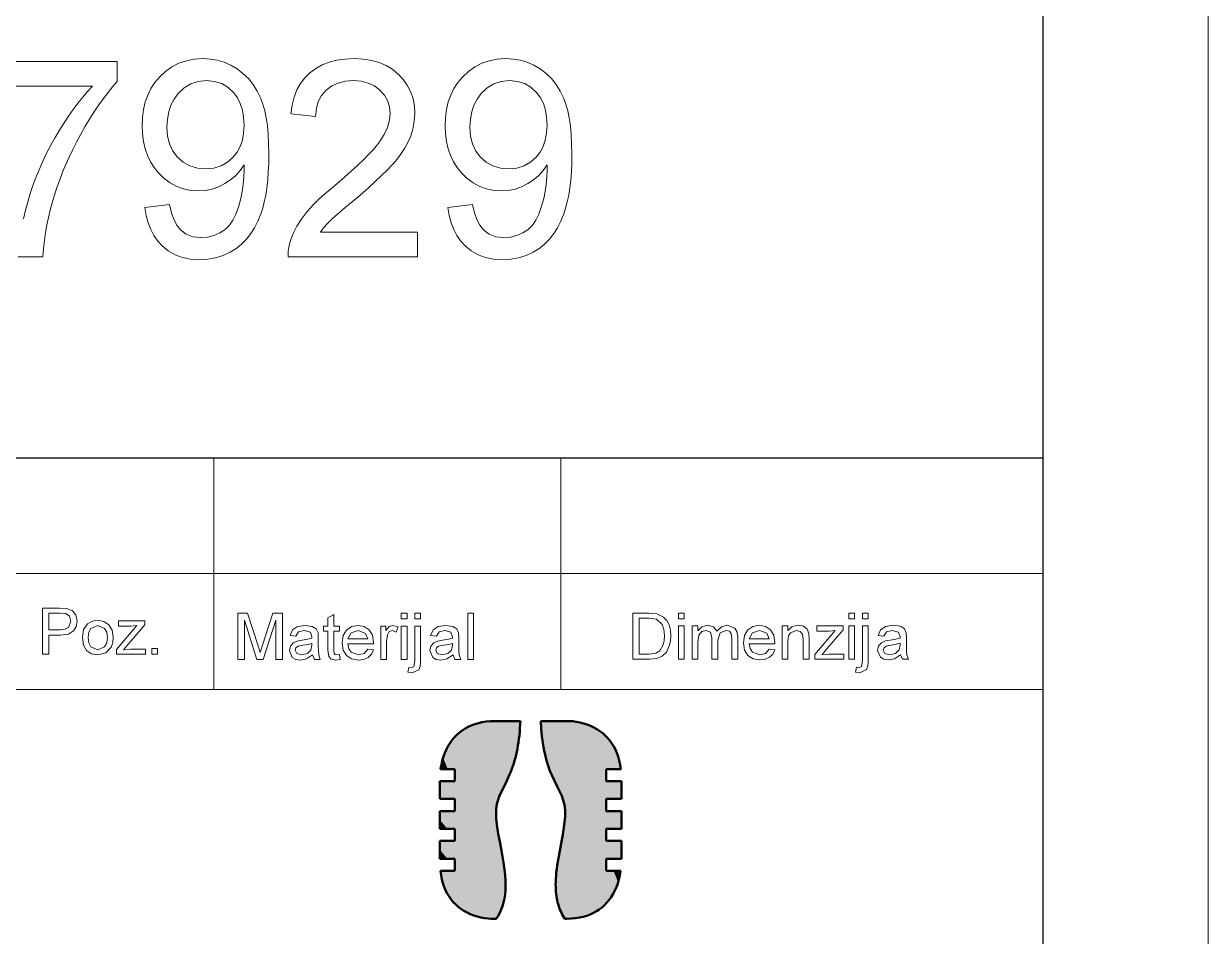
# Model space of a CAD drawing. Extents: x 0 to 297, y 0 to 420.
# Drawn here: x 261.16 to 297, y 25.53 to 53.14 of the extents above; entities that cross this region are included whole.
import ezdxf

# ---------------------------------------------------------------- set-up
doc = ezdxf.new("R2010")
doc.units = 0

msp = doc.modelspace()

# ---------------------------------------------------------------- linework, layer by layer
at = {"color": 7, "lineweight": 13}
for p, q in [((297, 0), (297, 420)), ((142.421, 36.5), (292, 36.5)), ((292, 33), (142.421, 33))]:
    msp.add_line(p, q, dxfattribs=at)
at = {"color": 7, "lineweight": 30}
for p, q in [((292, 5), (292, 415)), ((142.421, 40), (292, 40))]:
    msp.add_line(p, q, dxfattribs=at)
at = {"color": 7, "lineweight": 13, "ltscale": 0.175}
for p, q in [((266.911, 40), (266.911, 33)), ((277.411, 40), (277.411, 33))]:
    msp.add_line(p, q, dxfattribs=at)
at = {"color": 7, "lineweight": 13}
for points in [[(260.078, 51.998), (263.995, 51.998), (263.995, 51.391), (263.854, 51.232), (263.714, 51.06), (263.574, 50.877), (263.434, 50.681), (263.294, 50.473), (263.155, 50.253), (263.016, 50.02), (262.878, 49.776), (262.758, 49.553), (262.644, 49.328), (262.537, 49.102), (262.436, 48.874), (262.341, 48.645), (262.252, 48.415), (262.169, 48.183), (262.093, 47.95), (262.022, 47.715), (261.964, 47.499), (261.911, 47.278), (261.865, 47.05), (261.825, 46.816), (261.792, 46.577), (261.765, 46.332), (261.745, 46.081), (260.995, 46.081)], [(261.153, 47.233), (261.217, 47.499), (261.293, 47.777), (261.36, 47.997), (261.432, 48.215), (261.511, 48.431), (261.596, 48.646), (261.687, 48.859), (261.784, 49.07), (261.887, 49.279), (261.996, 49.487), (262.112, 49.693), (262.246, 49.919), (262.382, 50.136), (262.521, 50.344), (262.662, 50.543), (262.804, 50.733), (262.949, 50.913), (263.096, 51.085), (263.245, 51.248), (260.078, 51.248)]]:
    msp.add_lwpolyline(points, dxfattribs=at)
for points in [[(264.828, 47.581), (265.578, 47.665), (265.63, 47.42), (265.702, 47.211), (265.792, 47.038), (265.902, 46.902), (266.076, 46.77), (266.281, 46.691), (266.515, 46.665), (266.722, 46.681), (266.915, 46.729), (267.096, 46.809), (267.256, 46.915), (267.387, 47.043), (267.491, 47.193), (267.576, 47.373), (267.656, 47.592), (267.728, 47.85), (267.774, 48.06), (267.806, 48.275), (267.826, 48.495), (267.832, 48.721), (267.828, 48.866), (267.713, 48.7), (267.577, 48.55), (267.423, 48.417), (267.248, 48.299), (267.061, 48.204), (266.865, 48.136), (266.663, 48.095), (266.452, 48.081), (266.22, 48.096), (265.999, 48.141), (265.791, 48.217), (265.595, 48.322), (265.412, 48.457), (265.241, 48.623), (265.109, 48.785), (264.998, 48.961), (264.907, 49.15), (264.836, 49.354), (264.786, 49.572), (264.755, 49.804), (264.745, 50.05), (264.756, 50.304), (264.788, 50.544), (264.841, 50.769), (264.916, 50.979), (265.012, 51.175), (265.129, 51.357), (265.268, 51.523), (265.45, 51.694), (265.646, 51.833), (265.857, 51.942), (266.083, 52.019), (266.323, 52.066), (266.578, 52.081), (266.802, 52.069), (267.018, 52.031), (267.226, 51.969), (267.426, 51.881), (267.618, 51.768), (267.797, 51.632), (267.959, 51.475), (268.102, 51.297), (268.227, 51.097), (268.334, 50.876), (268.399, 50.7), (268.454, 50.503), (268.499, 50.285), (268.534, 50.045), (268.559, 49.785), (268.573, 49.503), (268.578, 49.2), (268.575, 48.922), (268.563, 48.658), (268.544, 48.409), (268.517, 48.174), (268.483, 47.954), (268.441, 47.749), (268.392, 47.558), (268.334, 47.381), (268.246, 47.165), (268.145, 46.966), (268.031, 46.786), (267.903, 46.623), (267.762, 46.478), (267.608, 46.351), (267.408, 46.224), (267.195, 46.125), (266.969, 46.055), (266.73, 46.012), (266.477, 45.998), (266.212, 46.015), (265.967, 46.064), (265.742, 46.148), (265.538, 46.264), (265.353, 46.413), (265.217, 46.561), (265.101, 46.728), (265.004, 46.913), (264.926, 47.117), (264.868, 47.34)], [(273.078, 46.831), (273.078, 46.081), (269.162, 46.081), (269.167, 46.261), (269.195, 46.435), (269.244, 46.606), (269.326, 46.812), (269.43, 47.016), (269.556, 47.216), (269.703, 47.413), (269.817, 47.547), (269.948, 47.686), (270.095, 47.83), (270.26, 47.98), (270.441, 48.136), (270.638, 48.297), (270.868, 48.496), (271.078, 48.684), (271.269, 48.859), (271.439, 49.023), (271.589, 49.176), (271.72, 49.316), (271.831, 49.445), (271.922, 49.562), (272.063, 49.784), (272.164, 50.001), (272.225, 50.216), (272.245, 50.426), (272.226, 50.627), (272.169, 50.81), (272.073, 50.978), (271.939, 51.129), (271.775, 51.254), (271.587, 51.343), (271.376, 51.397), (271.142, 51.415), (270.895, 51.397), (270.675, 51.343), (270.48, 51.253), (270.311, 51.128), (270.174, 50.97), (270.076, 50.785), (270.016, 50.572), (269.995, 50.331), (269.245, 50.415), (269.282, 50.675), (269.343, 50.914), (269.427, 51.132), (269.535, 51.328), (269.666, 51.502), (269.82, 51.655), (269.996, 51.785), (270.19, 51.892), (270.404, 51.975), (270.636, 52.034), (270.887, 52.069), (271.158, 52.081), (271.431, 52.068), (271.684, 52.028), (271.918, 51.962), (272.132, 51.87), (272.326, 51.75), (272.501, 51.605), (272.652, 51.44), (272.776, 51.262), (272.872, 51.071), (272.94, 50.868), (272.981, 50.652), (272.995, 50.424), (272.98, 50.186), (272.936, 49.952), (272.861, 49.72), (272.783, 49.545), (272.683, 49.365), (272.56, 49.181), (272.416, 48.991), (272.299, 48.856), (272.158, 48.706), (271.992, 48.541), (271.8, 48.361), (271.583, 48.165), (271.341, 47.955), (271.097, 47.752), (270.889, 47.577), (270.717, 47.43), (270.581, 47.311), (270.48, 47.22), (270.351, 47.091), (270.237, 46.961), (270.14, 46.831)], [(273.995, 47.581), (274.745, 47.665), (274.797, 47.42), (274.868, 47.211), (274.959, 47.038), (275.069, 46.902), (275.243, 46.77), (275.447, 46.691), (275.681, 46.665), (275.888, 46.681), (276.082, 46.729), (276.263, 46.809), (276.423, 46.915), (276.554, 47.043), (276.657, 47.193), (276.743, 47.373), (276.822, 47.592), (276.895, 47.85), (276.94, 48.06), (276.973, 48.275), (276.993, 48.495), (276.999, 48.721), (276.995, 48.866), (276.879, 48.7), (276.744, 48.55), (276.589, 48.417), (276.415, 48.299), (276.227, 48.204), (276.032, 48.136), (275.829, 48.095), (275.619, 48.081), (275.386, 48.096), (275.166, 48.141), (274.958, 48.217), (274.762, 48.322), (274.579, 48.457), (274.407, 48.623), (274.276, 48.785), (274.165, 48.961), (274.074, 49.15), (274.003, 49.354), (273.952, 49.572), (273.922, 49.804), (273.912, 50.05), (273.922, 50.304), (273.954, 50.544), (274.008, 50.769), (274.083, 50.979), (274.179, 51.175), (274.296, 51.357), (274.435, 51.523), (274.616, 51.694), (274.813, 51.833), (275.024, 51.942), (275.249, 52.019), (275.49, 52.066), (275.745, 52.081), (275.969, 52.069), (276.185, 52.031), (276.393, 51.969), (276.593, 51.881), (276.785, 51.768), (276.964, 51.632), (277.125, 51.475), (277.268, 51.297), (277.393, 51.097), (277.5, 50.876), (277.565, 50.7), (277.62, 50.503), (277.665, 50.285), (277.7, 50.045), (277.725, 49.785), (277.74, 49.503), (277.745, 49.2), (277.741, 48.922), (277.73, 48.658), (277.711, 48.409), (277.684, 48.174), (277.65, 47.954), (277.608, 47.749), (277.558, 47.558), (277.501, 47.381), (277.413, 47.165), (277.312, 46.966), (277.197, 46.786), (277.07, 46.623), (276.929, 46.478), (276.774, 46.351), (276.575, 46.224), (276.362, 46.125), (276.136, 46.055), (275.896, 46.012), (275.644, 45.998), (275.379, 46.015), (275.134, 46.064), (274.909, 46.148), (274.704, 46.264), (274.52, 46.413), (274.384, 46.561), (274.268, 46.728), (274.171, 46.913), (274.093, 47.117), (274.034, 47.34)], [(267.828, 50.067), (267.816, 50.305), (267.779, 50.522), (267.716, 50.719), (267.629, 50.895), (267.517, 51.051), (267.348, 51.21), (267.155, 51.324), (266.938, 51.392), (266.696, 51.415), (266.445, 51.39), (266.218, 51.317), (266.014, 51.194), (265.833, 51.023), (265.711, 50.857), (265.617, 50.672), (265.549, 50.469), (265.509, 50.247), (265.495, 50.007), (265.515, 49.74), (265.575, 49.5), (265.675, 49.286), (265.815, 49.098), (265.988, 48.945), (266.19, 48.835), (266.419, 48.77), (266.676, 48.748), (266.917, 48.77), (267.135, 48.835), (267.331, 48.945), (267.504, 49.098), (267.621, 49.248), (267.712, 49.421), (267.777, 49.614), (267.815, 49.83)], [(276.995, 50.067), (276.983, 50.305), (276.945, 50.522), (276.883, 50.719), (276.796, 50.895), (276.683, 51.051), (276.515, 51.21), (276.322, 51.324), (276.105, 51.392), (275.862, 51.415), (275.612, 51.39), (275.384, 51.317), (275.18, 51.194), (275, 51.023), (274.878, 50.857), (274.783, 50.672), (274.716, 50.469), (274.675, 50.247), (274.662, 50.007), (274.682, 49.74), (274.742, 49.5), (274.842, 49.286), (274.981, 49.098), (275.155, 48.945), (275.357, 48.835), (275.586, 48.77), (275.843, 48.748), (276.084, 48.77), (276.302, 48.835), (276.498, 48.945), (276.671, 49.098), (276.788, 49.248), (276.878, 49.421), (276.943, 49.614), (276.982, 49.83)], [(261.731, 34.06), (261.731, 35.46), (262.25, 35.46), (262.46, 35.447), (262.629, 35.383), (262.74, 35.25), (262.781, 35.062), (262.754, 34.9), (262.671, 34.765), (262.517, 34.674), (262.274, 34.643), (261.926, 34.643), (261.926, 34.06)], [(261.926, 34.799), (262.272, 34.799), (262.418, 34.816), (262.515, 34.867), (262.587, 35.057), (262.545, 35.209), (262.433, 35.292), (262.268, 35.305), (261.926, 35.305)], [(267.645, 33.905), (267.645, 35.305), (267.934, 35.305), (268.252, 34.32), (268.316, 34.113), (268.386, 34.337), (268.701, 35.305), (268.987, 35.305), (268.987, 33.905), (268.792, 33.905), (268.792, 35.091), (268.412, 33.905), (268.217, 33.905), (267.84, 35.091), (267.84, 33.905)], [(270.717, 34.051), (270.737, 33.9), (270.607, 33.885), (270.461, 33.914), (270.389, 33.991), (270.367, 34.189), (270.367, 34.76), (270.231, 34.76), (270.231, 34.916), (270.367, 34.916), (270.367, 35.166), (270.542, 35.268), (270.542, 34.916), (270.717, 34.916), (270.717, 34.76), (270.542, 34.76), (270.542, 34.179), (270.552, 34.086), (270.581, 34.053), (270.641, 34.041)], [(272.584, 35.13), (272.584, 35.305), (272.759, 35.305), (272.759, 35.13)], [(272.992, 35.13), (272.992, 35.305), (273.167, 35.305), (273.167, 35.13)], [(274.598, 33.905), (274.598, 35.305), (274.773, 35.305), (274.773, 33.905)], [(279.592, 33.908), (279.592, 35.308), (280.07, 35.308), (280.317, 35.288), (280.521, 35.188), (280.617, 35.081), (280.685, 34.948), (280.726, 34.792), (280.74, 34.616), (280.73, 34.465), (280.703, 34.333), (280.608, 34.129), (280.482, 34.002), (280.316, 33.932), (280.093, 33.908)], [(279.787, 34.064), (280.077, 34.064), (280.288, 34.09), (280.41, 34.164), (280.51, 34.344), (280.536, 34.469), (280.545, 34.619), (280.528, 34.816), (280.475, 34.962), (280.305, 35.123), (280.072, 35.152), (279.787, 35.152)], [(280.973, 35.133), (280.973, 35.308), (281.148, 35.308), (281.148, 35.133)], [(286.126, 35.133), (286.126, 35.308), (286.301, 35.308), (286.301, 35.133)], [(286.534, 35.133), (286.534, 35.308), (286.709, 35.308), (286.709, 35.133)], [(262.937, 34.566), (262.975, 34.809), (263.091, 34.979), (263.233, 35.063), (263.404, 35.091), (263.591, 35.057), (263.74, 34.955), (263.838, 34.793), (263.87, 34.58), (263.856, 34.407), (263.813, 34.275), (263.645, 34.102), (263.404, 34.041), (263.215, 34.074), (263.066, 34.176), (262.969, 34.341)], [(263.112, 34.566), (263.133, 34.404), (263.195, 34.288), (263.404, 34.196), (263.612, 34.289), (263.675, 34.406), (263.695, 34.571), (263.674, 34.729), (263.612, 34.843), (263.404, 34.935), (263.195, 34.843), (263.133, 34.728)], [(263.968, 34.06), (263.968, 34.207), (264.582, 34.935), (264.405, 34.916), (264.026, 34.916), (264.026, 35.071), (264.823, 35.071), (264.823, 34.955), (264.283, 34.315), (264.183, 34.196), (264.391, 34.216), (264.843, 34.216), (264.843, 34.06)], [(269.901, 34.041), (269.717, 33.921), (269.534, 33.885), (269.392, 33.906), (269.287, 33.966), (269.201, 34.173), (269.233, 34.308), (269.319, 34.406), (269.438, 34.462), (269.585, 34.488), (269.759, 34.515), (269.88, 34.547), (269.881, 34.588), (269.835, 34.726), (269.648, 34.78), (269.477, 34.741), (269.395, 34.605), (269.22, 34.624), (269.296, 34.798), (269.449, 34.9), (269.681, 34.935), (269.893, 34.905), (270.013, 34.827), (270.067, 34.709), (270.076, 34.556), (270.076, 34.338), (270.079, 34.15), (270.087, 34.041), (270.134, 33.905), (269.959, 33.905)], [(271.571, 34.216), (271.742, 34.197), (271.681, 34.065), (271.584, 33.967), (271.452, 33.906), (271.288, 33.885), (271.084, 33.919), (270.928, 34.021), (270.828, 34.184), (270.795, 34.402), (270.829, 34.627), (270.929, 34.795), (271.084, 34.9), (271.278, 34.935), (271.466, 34.901), (271.617, 34.799), (271.715, 34.636), (271.748, 34.416), (271.747, 34.372), (270.97, 34.372), (271, 34.23), (271.069, 34.126), (271.291, 34.041), (271.46, 34.083)], [(270.97, 34.527), (271.573, 34.527), (271.504, 34.694), (271.277, 34.78), (271.065, 34.711)], [(271.962, 33.905), (271.962, 34.916), (272.117, 34.916), (272.117, 34.781), (272.219, 34.905), (272.322, 34.935), (272.487, 34.887), (272.431, 34.731), (272.315, 34.78), (272.223, 34.745), (272.164, 34.65), (272.137, 34.445), (272.137, 33.905)], [(272.584, 33.905), (272.584, 34.916), (272.759, 34.916), (272.759, 33.905)], [(272.786, 33.515), (272.818, 33.665), (272.895, 33.652), (272.968, 33.687), (272.992, 33.859), (272.992, 34.916), (273.167, 34.916), (273.167, 33.851), (273.155, 33.693), (273.12, 33.592), (272.918, 33.497)], [(274.151, 34.041), (273.967, 33.921), (273.785, 33.885), (273.643, 33.906), (273.538, 33.966), (273.451, 34.173), (273.484, 34.308), (273.569, 34.406), (273.688, 34.462), (273.836, 34.488), (274.01, 34.515), (274.131, 34.547), (274.132, 34.588), (274.085, 34.726), (273.898, 34.78), (273.727, 34.741), (273.646, 34.605), (273.471, 34.624), (273.547, 34.798), (273.699, 34.9), (273.931, 34.935), (274.144, 34.905), (274.264, 34.827), (274.318, 34.709), (274.326, 34.556), (274.326, 34.338), (274.329, 34.15), (274.338, 34.041), (274.384, 33.905), (274.21, 33.905)], [(280.973, 33.908), (280.973, 34.919), (281.148, 34.919), (281.148, 33.908)], [(281.381, 33.908), (281.381, 34.919), (281.556, 34.919), (281.556, 34.767), (281.679, 34.891), (281.854, 34.939), (282.033, 34.89), (282.132, 34.755), (282.271, 34.893), (282.447, 34.939), (282.68, 34.855), (282.741, 34.75), (282.762, 34.6), (282.762, 33.908), (282.587, 33.908), (282.587, 34.538), (282.57, 34.684), (282.51, 34.756), (282.407, 34.783), (282.23, 34.713), (282.159, 34.489), (282.159, 33.908), (281.984, 33.908), (281.984, 34.557), (281.942, 34.727), (281.806, 34.783), (281.673, 34.745), (281.584, 34.635), (281.556, 34.426), (281.556, 33.908)], [(283.713, 34.219), (283.884, 34.2), (283.823, 34.068), (283.725, 33.97), (283.593, 33.909), (283.429, 33.889), (283.226, 33.923), (283.07, 34.024), (282.97, 34.187), (282.937, 34.405), (282.97, 34.63), (283.071, 34.799), (283.225, 34.904), (283.42, 34.939), (283.608, 34.905), (283.758, 34.802), (283.857, 34.639), (283.89, 34.42), (283.889, 34.375), (283.112, 34.375), (283.142, 34.233), (283.211, 34.129), (283.433, 34.044), (283.602, 34.086)], [(283.112, 34.53), (283.715, 34.53), (283.645, 34.697), (283.419, 34.783), (283.207, 34.714)], [(284.104, 33.908), (284.104, 34.919), (284.279, 34.919), (284.279, 34.776), (284.41, 34.898), (284.588, 34.939), (284.75, 34.906), (284.86, 34.82), (284.911, 34.694), (284.92, 34.528), (284.92, 33.908), (284.745, 33.908), (284.745, 34.516), (284.726, 34.671), (284.657, 34.752), (284.54, 34.783), (284.356, 34.714), (284.298, 34.615), (284.279, 34.454), (284.279, 33.908)], [(285.095, 33.908), (285.095, 34.054), (285.71, 34.783), (285.532, 34.764), (285.154, 34.764), (285.154, 34.919), (285.951, 34.919), (285.951, 34.803), (285.411, 34.163), (285.31, 34.044), (285.519, 34.064), (285.97, 34.064), (285.97, 33.908)], [(286.126, 33.908), (286.126, 34.919), (286.301, 34.919), (286.301, 33.908)], [(286.328, 33.519), (286.36, 33.669), (286.436, 33.655), (286.51, 33.69), (286.534, 33.862), (286.534, 34.919), (286.709, 34.919), (286.709, 33.854), (286.697, 33.696), (286.661, 33.595), (286.46, 33.5)], [(287.693, 34.044), (287.509, 33.924), (287.326, 33.889), (287.184, 33.909), (287.079, 33.97), (286.993, 34.177), (287.026, 34.312), (287.111, 34.409), (287.23, 34.466), (287.377, 34.491), (287.551, 34.518), (287.673, 34.55), (287.673, 34.591), (287.627, 34.729), (287.44, 34.783), (287.269, 34.744), (287.187, 34.608), (287.012, 34.627), (287.088, 34.801), (287.241, 34.903), (287.473, 34.939), (287.685, 34.908), (287.805, 34.83), (287.859, 34.712), (287.868, 34.559), (287.868, 34.342), (287.871, 34.153), (287.88, 34.044), (287.926, 33.908), (287.751, 33.908)], [(265.037, 34.06), (265.037, 34.235), (265.212, 34.235), (265.212, 34.06)], [(269.881, 34.391), (269.768, 34.36), (269.61, 34.334), (269.464, 34.303), (269.399, 34.254), (269.376, 34.182), (269.426, 34.081), (269.573, 34.041), (269.744, 34.082), (269.854, 34.189), (269.88, 34.337)], [(274.132, 34.391), (274.019, 34.36), (273.86, 34.334), (273.715, 34.303), (273.649, 34.254), (273.626, 34.182), (273.676, 34.081), (273.824, 34.041), (273.994, 34.082), (274.104, 34.189), (274.131, 34.337)], [(287.673, 34.394), (287.56, 34.363), (287.402, 34.337), (287.257, 34.307), (287.191, 34.257), (287.168, 34.185), (287.218, 34.085), (287.365, 34.044), (287.536, 34.086), (287.646, 34.192), (287.673, 34.34)]]:
    msp.add_lwpolyline(points, close=True, dxfattribs=at)
at = {"color": 142, "lineweight": 50}
for points in [[(275.424, 32.037), (275.286, 32.033), (275.156, 32.022), (275.033, 32.003), (274.917, 31.977), (274.808, 31.945), (274.704, 31.907), (274.606, 31.862), (274.514, 31.812), (274.427, 31.755), (274.345, 31.693), (274.268, 31.624), (274.195, 31.549), (274.128, 31.468), (274.065, 31.38), (274.007, 31.286), (273.953, 31.186), (273.906, 31.079), (273.863, 30.967), (273.827, 30.85), (273.798, 30.729), (273.775, 30.607), (273.772, 30.587)], [(276.188, 32.037), (275.806, 32.037), (275.424, 32.037)], [(275.453, 29.278), (275.457, 29.376), (275.468, 29.47), (275.487, 29.563), (275.515, 29.657), (275.551, 29.757), (275.602, 29.872), (275.675, 30.022), (275.768, 30.209), (275.864, 30.42), (275.898, 30.504), (275.932, 30.592), (275.961, 30.674), (275.989, 30.759), (276.014, 30.843), (276.037, 30.93), (276.059, 31.017), (276.079, 31.109), (276.098, 31.201), (276.115, 31.297), (276.13, 31.395), (276.145, 31.498), (276.157, 31.603), (276.167, 31.713), (276.176, 31.826), (276.184, 31.943), (276.188, 32.037)], [(273.772, 30.587), (273.991, 30.587), (274.21, 30.587)], [(274.21, 30.587), (274.21, 30.404), (274.21, 30.221)], [(274.21, 30.221), (273.981, 30.221), (273.752, 30.221)], [(273.752, 30.221), (273.752, 29.952), (273.752, 29.683)], [(273.752, 29.683), (273.981, 29.683), (274.21, 29.683)], [(274.21, 29.683), (274.21, 29.5), (274.21, 29.317)], [(274.21, 29.317), (273.981, 29.317), (273.752, 29.317)], [(273.752, 29.317), (273.752, 29.048), (273.752, 28.779)], [(275.458, 26.06), (275.515, 26.149), (275.566, 26.243), (275.61, 26.341), (275.648, 26.445), (275.68, 26.553), (275.705, 26.668), (275.724, 26.79), (275.736, 26.919), (275.74, 27.059), (275.738, 27.209), (275.728, 27.373), (275.708, 27.554), (275.679, 27.76), (275.637, 28.005), (275.572, 28.346), (275.52, 28.631), (275.479, 28.907), (275.468, 29), (275.46, 29.091), (275.456, 29.169), (275.453, 29.244), (275.453, 29.278)], [(273.752, 28.779), (273.981, 28.779), (274.21, 28.779)], [(274.21, 28.779), (274.21, 28.596), (274.21, 28.413)], [(274.21, 28.413), (273.981, 28.413), (273.752, 28.413)], [(273.752, 28.413), (273.752, 28.144), (273.752, 27.875)], [(273.752, 27.875), (273.981, 27.875), (274.21, 27.875)], [(274.21, 27.875), (274.21, 27.692), (274.21, 27.509)], [(274.21, 27.509), (273.989, 27.509), (273.769, 27.509)], [(273.769, 27.509), (273.788, 27.376), (273.813, 27.25), (273.846, 27.132), (273.884, 27.022), (273.928, 26.918), (273.978, 26.82), (274.033, 26.729), (274.094, 26.644), (274.16, 26.564), (274.232, 26.49), (274.309, 26.421), (274.392, 26.358), (274.48, 26.3), (274.574, 26.247), (274.673, 26.201), (274.777, 26.16), (274.886, 26.126), (274.997, 26.098), (275.108, 26.078), (275.215, 26.065), (275.305, 26.06), (275.322, 26.06)], [(275.322, 26.06), (275.39, 26.06), (275.458, 26.06)]]:
    msp.add_lwpolyline(points, dxfattribs=at)
at = {"color": 9, "lineweight": 50}
for points in [[(277.673, 32.037), (277.24, 32.037), (276.807, 32.037)], [(276.807, 32.037), (276.821, 31.802), (276.841, 31.584), (276.867, 31.381), (276.899, 31.192), (276.937, 31.014), (276.98, 30.848), (277.029, 30.689), (277.084, 30.536), (277.146, 30.386), (277.218, 30.229), (277.31, 30.043), (277.438, 29.773), (277.522, 29.502), (277.53, 29.454), (277.536, 29.405), (277.54, 29.356), (277.542, 29.306), (277.543, 29.278)], [(279.225, 30.587), (279.206, 30.72), (279.18, 30.846), (279.147, 30.963), (279.108, 31.074), (279.064, 31.178), (279.013, 31.275), (278.957, 31.366), (278.896, 31.452), (278.829, 31.532), (278.757, 31.606), (278.679, 31.675), (278.595, 31.739), (278.506, 31.797), (278.412, 31.849), (278.312, 31.896), (278.208, 31.937), (278.099, 31.971), (277.988, 31.999), (277.877, 32.019), (277.771, 32.032), (277.684, 32.037), (277.673, 32.037)], [(278.786, 30.221), (278.786, 30.404), (278.786, 30.587)], [(278.786, 30.587), (279.006, 30.587), (279.225, 30.587)], [(279.243, 30.221), (279.015, 30.221), (278.786, 30.221)], [(279.243, 29.683), (279.243, 29.952), (279.243, 30.221)], [(278.786, 29.317), (278.786, 29.5), (278.786, 29.683)], [(278.786, 29.683), (279.015, 29.683), (279.243, 29.683)], [(277.543, 29.278), (277.539, 29.145), (277.527, 28.994), (277.505, 28.819), (277.472, 28.609), (277.42, 28.331), (277.359, 28.008), (277.305, 27.682), (277.289, 27.568), (277.276, 27.454), (277.267, 27.359), (277.26, 27.264), (277.257, 27.18), (277.255, 27.096), (277.256, 27.02), (277.259, 26.945), (277.263, 26.875), (277.27, 26.806), (277.278, 26.741), (277.289, 26.677), (277.301, 26.617), (277.315, 26.557), (277.33, 26.5), (277.347, 26.444), (277.366, 26.391), (277.387, 26.338), (277.408, 26.287), (277.432, 26.237), (277.457, 26.189), (277.485, 26.142), (277.538, 26.06)], [(279.243, 29.317), (279.015, 29.317), (278.786, 29.317)], [(279.243, 28.779), (279.243, 29.048), (279.243, 29.317)], [(278.786, 28.413), (278.786, 28.596), (278.786, 28.779)], [(278.786, 28.779), (279.015, 28.779), (279.243, 28.779)], [(279.243, 28.413), (279.015, 28.413), (278.786, 28.413)], [(279.243, 27.875), (279.243, 28.144), (279.243, 28.413)], [(278.786, 27.509), (278.786, 27.692), (278.786, 27.875)], [(278.786, 27.875), (279.015, 27.875), (279.243, 27.875)], [(277.582, 26.06), (277.72, 26.063), (277.85, 26.075), (277.972, 26.094), (278.088, 26.119), (278.197, 26.151), (278.3, 26.189), (278.398, 26.234), (278.49, 26.284), (278.576, 26.341), (278.658, 26.404), (278.735, 26.472), (278.807, 26.547), (278.874, 26.628), (278.936, 26.715), (278.994, 26.809), (279.046, 26.909), (279.093, 27.015), (279.135, 27.127), (279.17, 27.245), (279.199, 27.366), (279.221, 27.487), (279.225, 27.509)], [(279.225, 27.509), (279.005, 27.509), (278.786, 27.509)], [(277.538, 26.06), (277.56, 26.06), (277.582, 26.06)]]:
    msp.add_lwpolyline(points, dxfattribs=at)
at = {"color": 142, "lineweight": 5}
for points in [[(275.239, 26.063), (274.758, 31.928), (274.745, 26.172), (274.497, 31.801)], [(275.424, 32.037), (274.758, 31.928), (275.322, 26.06), (275.239, 26.063)], [(275.424, 32.037), (275.322, 26.06), (275.458, 26.06), (275.39, 26.06)], [(275.424, 32.037), (275.458, 26.06), (275.806, 32.037), (275.453, 29.278)], [(275.453, 29.278), (275.557, 29.77), (275.806, 32.037), (275.897, 30.5)], [(275.806, 32.037), (275.897, 30.5), (276.188, 32.037), (276.058, 31.011)], [(276.188, 32.037), (276.058, 31.011), (276.167, 31.71)], [(274.103, 31.435), (274.21, 30.587), (274.497, 31.801)], [(274.745, 26.172), (274.497, 31.801), (274.285, 26.441), (274.21, 30.587)], [(274.103, 31.435), (273.852, 30.932), (274.21, 30.587), (273.991, 30.587)], [(273.991, 30.587), (273.852, 30.932), (273.772, 30.587)], [(274.285, 26.441), (274.21, 30.587), (274.21, 30.404)], [(273.752, 30.221), (273.981, 29.683), (273.981, 30.221), (274.21, 29.683)], [(273.752, 29.952), (273.752, 29.683), (273.752, 30.221), (273.981, 29.683)], [(273.981, 30.221), (274.21, 29.683), (274.21, 30.221), (274.285, 26.441)], [(274.21, 30.221), (274.285, 26.441), (274.21, 30.404)], [(274.21, 29.683), (274.21, 29.5), (274.285, 26.441), (274.21, 29.317)], [(274.21, 28.779), (273.981, 29.317), (273.981, 28.779), (273.752, 29.317)], [(273.981, 28.779), (273.752, 29.317), (273.752, 29.048)], [(273.981, 28.779), (273.752, 29.048), (273.752, 28.779)], [(274.285, 26.441), (274.21, 29.317), (274.21, 28.779), (273.981, 29.317)], [(275.604, 28.18), (275.453, 29.278), (275.688, 26.585), (275.458, 26.06)], [(274.21, 28.779), (274.21, 28.596), (274.285, 26.441), (274.21, 28.413)], [(274.21, 27.875), (273.981, 28.413), (273.981, 27.875), (273.752, 28.413)], [(273.981, 27.875), (273.752, 28.413), (273.752, 28.144)], [(274.285, 26.441), (274.21, 28.413), (274.21, 27.875), (273.981, 28.413)], [(273.981, 27.875), (273.752, 28.144), (273.752, 27.875)], [(275.604, 28.18), (275.688, 26.585), (275.736, 27.251)], [(274.285, 26.441), (274.21, 27.875), (274.21, 27.509), (274.21, 27.692)], [(273.949, 26.875), (273.989, 27.509), (273.769, 27.509)], [(274.285, 26.441), (274.21, 27.509), (273.949, 26.875), (273.989, 27.509)]]:
    msp.add_solid(points, dxfattribs=at)
at = {"color": 9, "lineweight": 5}
for points in [[(276.951, 30.958), (277.24, 32.037), (276.807, 32.037)], [(276.951, 30.958), (277.226, 30.213), (277.24, 32.037), (277.447, 29.751)], [(277.24, 32.037), (277.447, 29.751), (277.673, 32.037), (277.543, 29.278)], [(277.582, 26.06), (277.673, 32.037), (277.56, 26.06), (277.543, 29.278)], [(278.247, 26.168), (277.673, 32.037), (277.582, 26.06)], [(278.247, 26.168), (278.242, 31.925), (277.673, 32.037), (277.75, 32.034)], [(278.247, 26.168), (278.507, 26.295), (278.242, 31.925), (278.704, 31.654)], [(278.507, 26.295), (278.786, 27.509), (278.704, 31.654), (278.786, 30.587)], [(278.704, 31.654), (278.786, 30.587), (279.043, 31.22), (279.006, 30.587)], [(279.043, 31.22), (279.006, 30.587), (279.225, 30.587)], [(278.786, 30.587), (278.786, 27.509), (278.786, 27.875), (278.786, 27.692)], [(278.786, 30.587), (278.786, 27.875), (278.786, 28.596), (278.786, 28.413)], [(278.786, 30.587), (278.786, 28.596), (278.786, 29.317), (278.786, 28.779)], [(278.786, 30.587), (278.786, 29.317), (278.786, 29.683), (278.786, 29.5)], [(278.786, 30.587), (278.786, 29.683), (278.786, 30.404), (278.786, 30.221)], [(279.243, 29.683), (279.015, 30.221), (279.015, 29.683), (278.786, 30.221)], [(279.015, 29.683), (278.786, 30.221), (278.786, 29.683)], [(279.243, 29.952), (279.243, 30.221), (279.243, 29.683), (279.015, 30.221)], [(277.56, 26.06), (277.543, 29.278), (277.538, 26.06), (277.452, 28.497)], [(279.243, 28.779), (279.015, 29.317), (279.015, 28.779), (278.786, 29.317)], [(279.015, 28.779), (278.786, 29.317), (278.786, 28.779)], [(279.243, 29.048), (279.243, 29.317), (279.243, 28.779), (279.015, 29.317)], [(277.538, 26.06), (277.452, 28.497), (277.341, 26.462), (277.3, 27.651)], [(279.243, 27.875), (279.015, 28.413), (279.015, 27.875), (278.786, 28.413)], [(279.015, 27.875), (278.786, 28.413), (278.786, 27.875)], [(279.243, 28.144), (279.243, 28.413), (279.243, 27.875), (279.015, 28.413)], [(277.341, 26.462), (277.3, 27.651), (277.269, 26.813)], [(278.786, 27.509), (278.507, 26.295), (278.899, 26.661)], [(279.005, 27.509), (278.786, 27.509), (279.146, 27.163), (278.899, 26.661)], [(279.005, 27.509), (279.146, 27.163), (279.225, 27.509)]]:
    msp.add_solid(points, dxfattribs=at)

doc.saveas('drawing.dxf')
